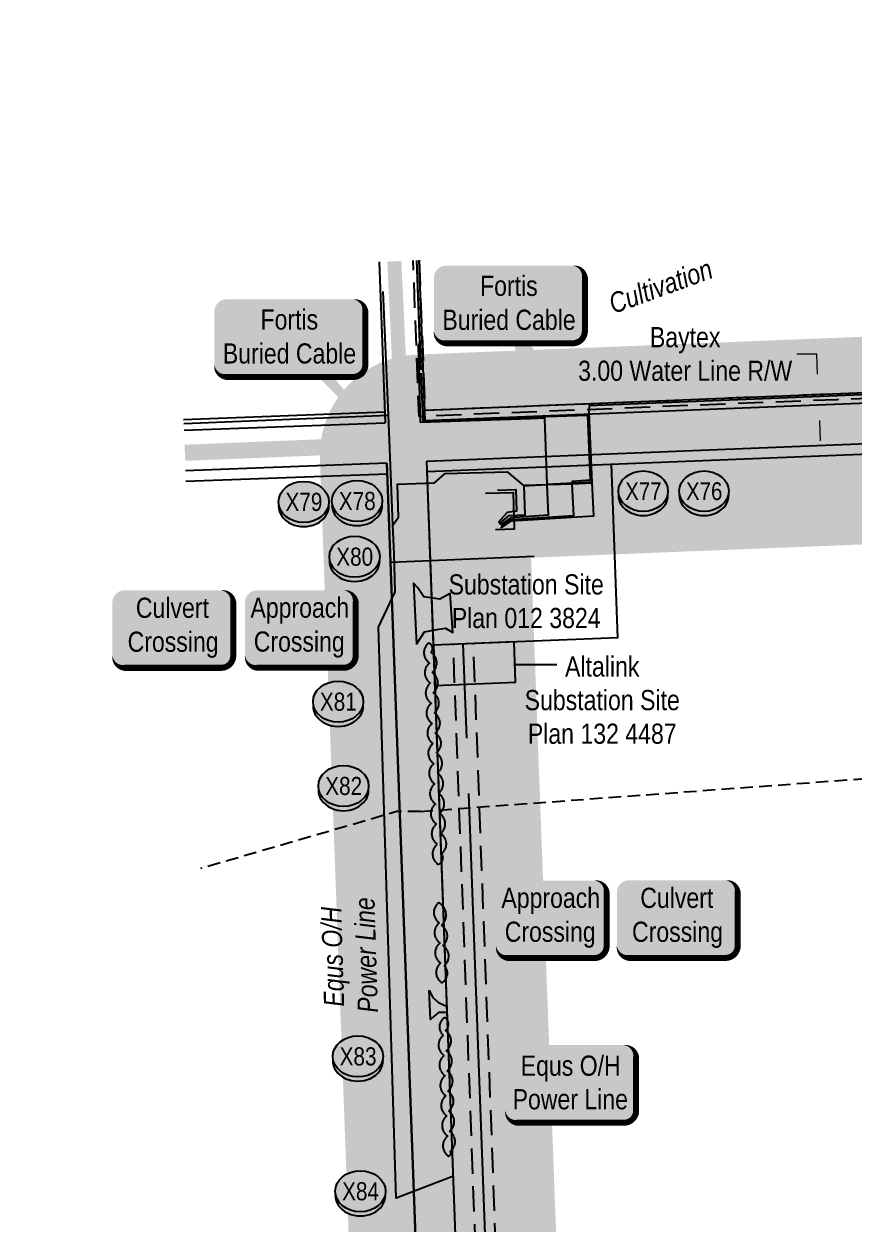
# Model space of a CAD drawing. Extents: x 670596 to 687743, y 5824540 to 5836613.
# Drawn here: x 683199 to 683611, y 5835244 to 5835840 of the extents above; entities that cross this region are included whole.
import ezdxf
from ezdxf.enums import TextEntityAlignment as Align

# ---------------------------------------------------------------- set-up
doc = ezdxf.new("R2010")
doc.units = 0
doc.header["$LTSCALE"] = 5
doc.header["$PDSIZE"] = 0.5
for name, pattern in [('0', [1, 1, 0]), ('foc-FLOWLINE', [3.75, 2.5, -1.25]), ('UG_PIPE', [1.875, 1.25, -0.625])]:
    doc.linetypes.add(name, pattern=pattern)
doc.layers.get('Defpoints').update_dxf_attribs({"color": 9})
for name, color, linetype in [('AS-PIPE-UG', 44, 'UG_PIPE'), ('AS-POWER', 104, 'foc-POWER'), ('AS-POWER-T', 104, 'Continuous'), ('AS-ROADS', 254, 'Continuous'), ('AS-TELEPHONE', 224, 'foc-TEL'), ('AS-TELUS', 224, 'foc-TEL'), ('C-FLOWLINE', 13, 'foc-FLOWLINE'), ('CG-NOTES', 7, 'Continuous'), ('F-EZE', 190, 'foc-FLOWLINE'), ('F-RW', 190, 'Continuous'), ('L-SEC', 7, 'Continuous'), ('L-TITLEDB', 4, 'Continuous'), ('P-BUFFER-H 30m', 51, 'Continuous'), ('P-CROSSINGS', 250, 'Continuous'), ('T-BUSH', 110, '0')]:
    doc.layers.add(name, color=color, linetype=linetype)
for name, color, linetype, lineweight in [('C-AR-T', 13, 'Continuous', 9), ('F-RW-T', 190, 'Continuous', 9), ('T-TEXT', 48, 'Continuous', 18)]:
    doc.layers.add(name, color=color, linetype=linetype, lineweight=lineweight)
doc.layers.add('P-PROPOSED-WL3', color=92, linetype='Continuous', true_color=0x00bd00)
doc.layers.add('P-PROPOSED-WL4', color=7, linetype='Continuous', true_color=0x5b5bc8)
doc.styles.add('175L', font='ARIALN.TTF', dxfattribs={"height": 20})
doc.styles.add('80', font='ARIALN.TTF', dxfattribs={"height": 10})
doc.styles.add('80CG', font='ARIALN.TTF', dxfattribs={"height": 10})
doc.styles.add('80LS', font='ARIALNI.TTF', dxfattribs={"height": 10})
doc.styles.add('Crossing', font='ARIALN.TTF', dxfattribs={"height": 10})
doc.styles.add('foc-LtypeFont', font='ARIALN.TTF', dxfattribs={"height": 7.35})
doc.linetypes.add('foc-POWER', pattern='A,6,-1,["P",foc-LtypeFont,S=0.2,R=0,X=-0.625,Y=-0.75],-1.24,4', length=12.24)
doc.linetypes.add('foc-TEL', pattern='A,2,-1,["T",foc-LtypeFont,S=0.2,R=0,X=-0.425,Y=-0.75],-1.24,8', length=12.24)
doc.linetypes.add('foc-TEL-NOLINE', pattern='A,0,-2,["T",foc-LtypeFont,S=0.2,R=0,X=-0.425,Y=-0.75],-10.24', length=12.24)
doc.dimstyles.new('Compass 5 000', dxfattribs={"dimscale": 5, "dimtxt": 9, "dimasz": 2, "dimexe": 0.2, "dimexo": 0.0625, "dimgap": 0.5, "dimtad": 0, "dimtih": 1, "dimtoh": 1, "dimzin": 0, "dimdsep": 46, "dimtxsty": '80CG', "dimcen": 0.1, "dimse1": 1, "dimse2": 1, "dimclrd": 256, "dimclrt": 256, "dimaunit": 1, "dimadec": 4, "dimazin": 0, "dimtfac": 0.06, "dimtofl": 0, "dimtmove": 0, "dimatfit": 1, "dimfxl": 0.2, "dimtolj": 1, "dimtzin": 0, "dimlwd": -1, "dimarcsym": 0})

# ---------------------------------------------------------------- blocks, each defined once
blk = doc.blocks.new('*U828')
h = blk.add_hatch(color=59)
edge = h.paths.add_edge_path()
edge.add_line((-21.5, -20), (21.5, -20))
edge.add_arc((21.5, -14), 6, 270, 360)
edge.add_line((27.5, -14), (27.5, 12.5))
edge.add_arc((21.5, 12.5), 6, 0, 90)
edge.add_line((21.5, 18.5), (-21.5, 18.5))
edge.add_arc((-21.5, 12.5), 6, 90, 180)
edge.add_line((-27.5, 12.5), (-27.5, -14))
edge.add_arc((-21.5, -14), 6, 180, 270)
at = {"color": 1, "flags": 128}
blk.add_lwpolyline([(-21.5, -20, 3, 3, 0), (21.5, -20, 3, 3, 0.414214), (27.5, -14, 3, 3, 0), (27.5, 12.5, 3, 0, 0.414214), (21.5, 18.5, 0, 0, 0), (-21.5, 18.5, 0, 0, 0.414214), (-27.5, 12.5, 0, 0, 0), (-27.5, -14, 0, 3, 0.414214)], format="xyseb", close=True, dxfattribs=at)
blk.add_lwpolyline([(63.08, 0.22, 0, 7.5, 0), (0, 0, 0, 0, 0)], format="xyseb", dxfattribs=at)
at = {"color": 1, "style": '80'}
blk.add_attdef('ENTER_TEXT_001', (-36.68, -4.99), '', height=10, dxfattribs=at)
blk = doc.blocks.new('*U487')
h = blk.add_hatch(color=254)
edge = h.paths.add_edge_path()
edge.add_line((-24, -20), (24, -20))
edge.add_arc((24, -14), 6, 270, 360)
edge.add_line((30, -14), (30, 12.5))
edge.add_arc((24, 12.5), 6, 0, 90)
edge.add_line((24, 18.5), (-24, 18.5))
edge.add_arc((-24, 12.5), 6, 90, 180)
edge.add_line((-30, 12.5), (-30, -14))
edge.add_arc((-24, -14), 6, 180, 270)
at = {"color": 160, "flags": 128}
blk.add_lwpolyline([(-24, -20, 3, 3, 0), (24, -20, 3, 3, 0.414214), (30, -14, 3, 3, 0), (30, 12.5, 3, 0, 0.414214), (24, 18.5, 0, 0, 0), (-24, 18.5, 0, 0, 0.414214), (-30, 12.5, 0, 0, 0), (-30, -14, 0, 3, 0.414214)], format="xyseb", close=True, dxfattribs=at)
at = {"color": 160, "style": '80'}
blk.add_attdef('ENTER_TEXT_001', (-26.85, -4.92), '', height=10, dxfattribs=at)
blk = doc.blocks.new('*U516')
h = blk.add_hatch(color=255)
edge = h.paths.add_edge_path()
edge.add_line((-26.5, -20), (26.5, -20))
edge.add_arc((26.5, -14), 6, 270, 360)
edge.add_line((32.5, -14), (32.5, 12.5))
edge.add_arc((26.5, 12.5), 6, 0, 90)
edge.add_line((26.5, 18.5), (-26.5, 18.5))
edge.add_arc((-26.5, 12.5), 6, 90, 180)
edge.add_line((-32.5, 12.5), (-32.5, -14))
edge.add_arc((-26.5, -14), 6, 180, 270)
at = {"color": 104, "flags": 128}
blk.add_lwpolyline([(-26.5, -20, 3, 3, 0), (26.5, -20, 3, 3, 0.414214), (32.5, -14, 3, 3, 0), (32.5, 12.5, 3, 0, 0.414214), (26.5, 18.5, 0, 0, 0), (-26.5, 18.5, 0, 0, 0.414214), (-32.5, 12.5, 0, 0, 0), (-32.5, -14, 0, 3, 0.414214)], format="xyseb", close=True, dxfattribs=at)
blk.add_lwpolyline([(-60.47, -46.81, 0, 7.5, 0), (0, 0, 0, 0, 0)], format="xyseb", dxfattribs=at)
at = {"color": 104, "style": '80'}
blk.add_attdef('ENTER_TEXT_001', (-26.85, -4.92), '', height=10, dxfattribs=at)
blk = doc.blocks.new('*U830')
h = blk.add_hatch(color=59)
edge = h.paths.add_edge_path()
edge.add_line((-21.5, -20), (21.5, -20))
edge.add_arc((21.5, -14), 6, 270, 360)
edge.add_line((27.5, -14), (27.5, 12.5))
edge.add_arc((21.5, 12.5), 6, 0, 90)
edge.add_line((21.5, 18.5), (-21.5, 18.5))
edge.add_arc((-21.5, 12.5), 6, 90, 180)
edge.add_line((-27.5, 12.5), (-27.5, -14))
edge.add_arc((-21.5, -14), 6, 180, 270)
at = {"color": 1, "flags": 128}
blk.add_lwpolyline([(-21.5, -20, 3, 3, 0), (21.5, -20, 3, 3, 0.414214), (27.5, -14, 3, 3, 0), (27.5, 12.5, 3, 0, 0.414214), (21.5, 18.5, 0, 0, 0), (-21.5, 18.5, 0, 0, 0.414214), (-27.5, 12.5, 0, 0, 0), (-27.5, -14, 0, 3, 0.414214)], format="xyseb", close=True, dxfattribs=at)
blk.add_lwpolyline([(-53.13, -44.56, 0, 7.5, 0), (0, 0, 0, 0, 0)], format="xyseb", dxfattribs=at)
at = {"color": 1, "style": '80'}
blk.add_attdef('ENTER_TEXT_001', (-36.68, -4.99), '', height=10, dxfattribs=at)
blk = doc.blocks.new('xing2')
h = blk.add_hatch(color=50)
h.dxf.hatch_style = 1
edge = h.paths.add_edge_path()
edge.add_ellipse((0, 0), major_axis=(-12.5, 0), ratio=0.816297, start_angle=0, end_angle=360)
h = blk.add_hatch(color=250)
h.dxf.hatch_style = 1
edge = h.paths.add_edge_path()
edge.add_ellipse((0, -2.05), major_axis=(-12.5, 0), ratio=0.816297, start_angle=0, end_angle=180)
edge.add_line((12.5, -2.05), (12.5, 0))
edge.add_ellipse((0, 0), major_axis=(-12.5, 0), ratio=0.816297, start_angle=0, end_angle=180, ccw=False)
edge.add_line((-12.5, 0), (-12.5, -2.05))
at = {"color": 250}
blk.add_ellipse((0, 0), major_axis=(-12.5, 0), ratio=0.816297, dxfattribs=at)
blk.add_ellipse((0, -2.05), major_axis=(-12.5, 0), ratio=0.816297, start_param=0, end_param=3.141593, dxfattribs=at)
at = {"color": 250, "style": 'Crossing'}
blk.add_attdef('CROSSING', text='', height=9, dxfattribs=at).set_placement((0.09, 0.02), align=Align.MIDDLE_CENTER)
at = {"color": 250, "style": 'Crossing', "flags": 1}
for tag, p in [('OWNER', (0.09, -12.49)), ('DESCRIPTION', (0.09, -25.77)), ('LOCATION', (0.09, -39.3)), ('DWG_REF', (0.09, -52.84))]:
    blk.add_attdef(tag, text='', height=9, dxfattribs=at).set_placement(p, align=Align.MIDDLE_CENTER)
blk = doc.blocks.new('*D590')
at = {"layer": 'C-AR-T', "transparency": 16777216}
for p, q in [((683592.78, 5835676.52), (683582.78, 5835676.52)), ((683593.18, 5835666.53), (683592.78, 5835676.52)), ((683594.09, 5835643.54), (683594.49, 5835633.55))]:
    blk.add_line(p, q, dxfattribs=at)
for points in [[(683594.84, 5835666.59), (683591.51, 5835666.46), (683593.57, 5835656.53)], [(683595.76, 5835643.61), (683592.43, 5835643.48), (683593.69, 5835653.54)]]:
    blk.add_solid(points, dxfattribs=at)
at = {"layer": 'Defpoints', "color": 0, "transparency": 16777216}
for p in [(683593.57, 5835656.53), (683605.75, 5835657.02), (683605.87, 5835654.02)]:
    blk.add_point(p, dxfattribs=at)
at = {"layer": 'C-AR-T', "transparency": 16777216, "insert": (683527.39, 5835676.52), "char_height": 10, "attachment_point": 5, "style": '80CG'}
blk.add_mtext('\\A1;Baytex\\P3.00 Water Line R/W', dxfattribs=at)
blk = doc.blocks.new('*U591')
h = blk.add_hatch(color=255)
edge = h.paths.add_edge_path()
edge.add_line((-31.5, -20), (31.5, -20))
edge.add_arc((31.5, -14), 6, 270, 360)
edge.add_line((37.5, -14), (37.5, 12.5))
edge.add_arc((31.5, 12.5), 6, 0, 90)
edge.add_line((31.5, 18.5), (-31.5, 18.5))
edge.add_arc((-31.5, 12.5), 6, 90, 180)
edge.add_line((-37.5, 12.5), (-37.5, -14))
edge.add_arc((-31.5, -14), 6, 180, 270)
at = {"color": 104, "flags": 128}
blk.add_lwpolyline([(-31.5, -20, 3, 3, 0), (31.5, -20, 3, 3, 0.414214), (37.5, -14, 3, 3, 0), (37.5, 12.5, 3, 0, 0.414214), (31.5, 18.5, 0, 0, 0), (-31.5, 18.5, 0, 0, 0.414214), (-37.5, 12.5, 0, 0, 0), (-37.5, -14, 0, 3, 0.414214)], format="xyseb", close=True, dxfattribs=at)
blk.add_lwpolyline([(18, -73.11, 0, 7.5, 0), (0, 0, 0, 0, 0)], format="xyseb", dxfattribs=at)
at = {"color": 104, "style": '80'}
blk.add_attdef('ENTER_TEXT_001', (-26.85, -4.92), '', height=10, dxfattribs=at)
blk = doc.blocks.new('*U754')
h = blk.add_hatch(color=255)
edge = h.paths.add_edge_path()
edge.add_line((-31.5, -20), (31.5, -20))
edge.add_arc((31.5, -14), 6, 270, 360)
edge.add_line((37.5, -14), (37.5, 12.5))
edge.add_arc((31.5, 12.5), 6, 0, 90)
edge.add_line((31.5, 18.5), (-31.5, 18.5))
edge.add_arc((-31.5, 12.5), 6, 90, 180)
edge.add_line((-37.5, 12.5), (-37.5, -14))
edge.add_arc((-31.5, -14), 6, 180, 270)
at = {"color": 104, "flags": 128}
blk.add_lwpolyline([(-31.5, -20, 3, 3, 0), (31.5, -20, 3, 3, 0.414214), (37.5, -14, 3, 3, 0), (37.5, 12.5, 3, 0, 0.414214), (31.5, 18.5, 0, 0, 0), (-31.5, 18.5, 0, 0, 0.414214), (-37.5, 12.5, 0, 0, 0), (-37.5, -14, 0, 3, 0.414214)], format="xyseb", close=True, dxfattribs=at)
blk.add_lwpolyline([(66.08, -73.36, 0, 7.5, 0), (0, 0, 0, 0, 0)], format="xyseb", dxfattribs=at)
at = {"color": 104, "style": '80'}
blk.add_attdef('ENTER_TEXT_001', (-26.85, -4.92), '', height=10, dxfattribs=at)

msp = doc.modelspace()

# ---------------------------------------------------------------- hatches: boundary and pattern name
at = {"layer": 'AS-ROADS'}
h = msp.add_hatch(color=256, dxfattribs=at)
h.dxf.hatch_style = 1
h.paths.add_polyline_path([(683393.978, 5835532.591), (683397.955, 5835538.718), (683404.086, 5835539.877), (683408.39, 5835540.546), (683412.035, 5835538.393), (683410.709, 5835557.768), (683405.573, 5835554.953), (683397.619, 5835556.112), (683394.637, 5835560.583), (683392.482, 5835562.902)])
h = msp.add_hatch(color=256, dxfattribs=at)
h.dxf.hatch_style = 1
h.paths.add_polyline_path([(683400.249, 5835360.92), (683402.076, 5835357.267), (683404.948, 5835354.658), (683407.624, 5835353.418), (683408.93, 5835353.027), (683408.995, 5835349.765), (683404.948, 5835349.7), (683402.533, 5835347.874), (683400.967, 5835346.373)])
at = {"layer": 'P-BUFFER-H 30m'}
h = msp.add_hatch(color=256, dxfattribs=at)
h.dxf.hatch_style = 1
edge = h.paths.add_edge_path()
edge.add_line((677190.88, 5826034.364), (676987.84, 5826027.225))
edge.add_line((676987.84, 5826027.225), (676988.351, 5826011.208))
edge.add_arc((676938.382, 5826009.615), 49.994, -120.521047, 1.826075, ccw=False)
edge.add_line((676912.993, 5825966.548), (676909.934, 5825968.352))
edge.add_arc((676935.324, 5826011.418), 49.994, 181.826075, 239.478953, ccw=False)
edge.add_line((676885.355, 5826009.825), (676883.222, 5826076.736))
edge.add_arc((676933.19, 5826078.329), 49.994, 92.013805, 181.826075, ccw=False)
edge.add_line((676931.434, 5826128.292), (677186.782, 5826137.271))
edge.add_line((677186.782, 5826137.271), (677172.574, 5826493.957))
edge.add_arc((677222.529, 5826495.947), 49.994, 182.217236, 182.280935, ccw=False)
edge.add_line((677172.572, 5826494.013), (677161.576, 5826778.028))
edge.add_arc((677211.532, 5826779.962), 49.994, 133.32201, 182.217236, ccw=False)
edge.add_line((677177.232, 5826816.333), (677158.55, 5827298.559))
edge.add_line((677158.55, 5827298.559), (677123.328, 5828102.041))
edge.add_line((677123.328, 5828102.041), (677088.029, 5828904.381))
edge.add_arc((677137.974, 5828906.578), 49.994, 92.094528, 182.519115, ccw=False)
edge.add_line((677136.147, 5828956.539), (677941.688, 5828985.999))
edge.add_line((677941.688, 5828985.999), (678795.39, 5829017.43))
edge.add_arc((678838.014, 5828991.303), 49.994, 92.178655, 148.493114, ccw=False)
edge.add_line((678836.113, 5829041.261), (679095.94, 5829051.145))
edge.add_line((679095.94, 5829051.145), (679103.038, 5829053.867))
edge.add_arc((679120.935, 5829007.187), 49.994, 92.18666, 110.977343, ccw=False)
edge.add_line((679119.028, 5829057.144), (679561.069, 5829074.022))
edge.add_arc((679566.877, 5829024.367), 49.994, 92.195397, 96.67124, ccw=False)
edge.add_line((679564.962, 5829074.324), (680316.807, 5829103.147))
edge.add_line((680316.807, 5829103.147), (680289.029, 5829852.071))
edge.add_line((680289.029, 5829852.071), (680264.054, 5830522.758))
edge.add_arc((680314.013, 5830524.619), 49.994, 133.258056, 182.132573, ccw=False)
edge.add_line((680279.753, 5830561.028), (680276.196, 5830656.553))
edge.add_line((680276.196, 5830656.553), (680246.213, 5831460.206))
edge.add_line((680246.213, 5831460.206), (680215.351, 5832284.366))
edge.add_arc((680265.309, 5832286.237), 49.994, 92.148626, 182.144523, ccw=False)
edge.add_line((680263.435, 5832336.196), (681068.877, 5832366.415))
edge.add_line((681068.877, 5832366.415), (681821.401, 5832394.716))
edge.add_line((681821.401, 5832394.716), (681805.598, 5832816.244))
edge.add_arc((681855.557, 5832818.117), 49.994, 143.113192, 182.146882, ccw=False)
edge.add_line((681815.571, 5832848.125), (681834.732, 5832873.657))
edge.add_arc((681874.718, 5832843.649), 49.994, 2.145927, 143.113192, ccw=False)
edge.add_line((681924.677, 5832845.521), (681941.401, 5832399.193))
edge.add_line((681941.401, 5832399.193), (682694.705, 5832426.985))
edge.add_line((682694.705, 5832426.985), (683448.059, 5832454.84))
edge.add_line((683448.059, 5832454.84), (683412.219, 5833411.237))
edge.add_arc((683462.178, 5833413.109), 49.994, 133.562272, 182.146115, ccw=False)
edge.add_line((683427.725, 5833449.336), (683406.047, 5834013.774))
edge.add_line((683406.047, 5834013.774), (683375.916, 5834817.728))
edge.add_line((683375.916, 5834817.728), (683345.977, 5835624.47))
edge.add_arc((683395.936, 5835626.324), 49.994, 92.287428, 182.125311, ccw=False)
edge.add_line((683393.941, 5835676.278), (684197.29, 5835708.367))
edge.add_line((684197.29, 5835708.367), (684908.467, 5835736.78))
edge.add_line((684908.467, 5835736.78), (684942.361, 5835811.073))
edge.add_arc((684987.845, 5835790.323), 49.994, 65.131456, 155.476492, ccw=False)
edge.add_line((685008.869, 5835835.681), (685028.667, 5835826.504))
edge.add_arc((685007.643, 5835781.146), 49.994, -16.068914, 65.131456, ccw=False)
edge.add_line((685055.684, 5835767.308), (685044.658, 5835729.031))
edge.add_line((685044.658, 5835729.031), (685314.688, 5835739.386))
edge.add_arc((685316.604, 5835689.429), 49.994, 34.222356, 92.196177, ccw=False)
edge.add_line((685357.942, 5835717.546), (685598.018, 5835364.582))
edge.add_line((685598.018, 5835364.582), (685834.75, 5835370.452))
edge.add_arc((685835.99, 5835320.474), 49.994, 2.198313, 91.420588, ccw=False)
edge.add_line((685885.947, 5835322.392), (685911.192, 5834664.749))
edge.add_line((685911.192, 5834664.749), (686635.77, 5834691.532))
edge.add_line((686635.77, 5834691.532), (686625.993, 5834943.667))
edge.add_line((686625.993, 5834943.667), (686625.603, 5834953.705))
edge.add_arc((686675.56, 5834955.642), 49.994, 92.288875, 182.220798, ccw=False)
edge.add_line((686673.563, 5835005.596), (687058.366, 5835020.976))
edge.add_arc((687098.555, 5834991.24), 49.994, 92.512715, 143.501535, ccw=False)
edge.add_line((687096.363, 5835041.186), (687099.36, 5835041.317))
edge.add_arc((687101.551, 5834991.372), 49.994, 2.512715, 92.512715, ccw=False)
edge.add_line((687151.497, 5834993.563), (687152.446, 5834971.929))
edge.add_arc((687102.501, 5834969.737), 49.994, -87.487492, 2.512715, ccw=False)
edge.add_line((687104.692, 5834919.791), (687096.429, 5834919.429))
edge.add_arc((687094.238, 5834969.375), 49.994, 272.288873, 272.512507, ccw=False)
edge.add_line((687096.234, 5834919.421), (686730.564, 5834904.805))
edge.add_line((686730.564, 5834904.805), (686741.01, 5834635.46))
edge.add_arc((686691.053, 5834633.523), 49.994, -87.779202, 2.220798, ccw=False)
edge.add_line((686692.991, 5834583.567), (686662.171, 5834582.372))
edge.add_arc((686660.234, 5834632.328), 49.994, 247.182957, 272.220798, ccw=False)
edge.add_line((686640.846, 5834586.246), (686635.568, 5834588.467))
edge.add_line((686635.568, 5834588.467), (685862.114, 5834559.877))
edge.add_arc((685860.267, 5834609.837), 49.994, 182.198313, 272.116949, ccw=False)
edge.add_line((685810.31, 5834607.919), (685785.041, 5835266.201))
edge.add_line((685785.041, 5835266.201), (685571.688, 5835260.91))
edge.add_arc((685570.449, 5835310.888), 49.994, 214.222356, 271.420588, ccw=False)
edge.add_line((685529.111, 5835282.771), (685289.298, 5835635.35))
edge.add_line((685289.298, 5835635.35), (685002.226, 5835624.341))
edge.add_line((685002.226, 5835624.341), (684975.431, 5835623.27))
edge.add_arc((684973.435, 5835673.224), 49.994, 229.837958, 272.287782, ccw=False)
edge.add_line((684941.192, 5835635.018), (684201.401, 5835605.462))
edge.add_line((684201.401, 5835605.462), (683450.853, 5835575.482))
edge.add_line((683450.853, 5835575.482), (683478.831, 5834821.566))
edge.add_line((683478.831, 5834821.566), (683508.96, 5834017.677))
edge.add_line((683508.96, 5834017.677), (683532.192, 5833412.794))
edge.add_arc((683482.235, 5833410.876), 49.994, -46.495355, 2.199485, ccw=False)
edge.add_line((683516.651, 5833374.614), (683552.96, 5832405.714))
edge.add_arc((683503.001, 5832403.842), 49.994, -87.882475, 2.146115, ccw=False)
edge.add_line((683504.848, 5832353.882), (682698.506, 5832324.068))
edge.add_line((682698.506, 5832324.068), (681892.271, 5832294.323))
edge.add_arc((681890.428, 5832344.283), 49.994, 264.056445, 272.112898, ccw=False)
edge.add_arc((681876.342, 5832343.751), 49.994, 272.153947, 280.265865, ccw=False)
edge.add_line((681878.221, 5832293.793), (681072.743, 5832263.5))
edge.add_line((681072.743, 5832263.5), (680320.249, 5832235.268))
edge.add_line((680320.249, 5832235.268), (680349.128, 5831464.053))
edge.add_line((680349.128, 5831464.053), (680379.111, 5830660.389))
edge.add_line((680379.111, 5830660.389), (680384.182, 5830524.23))
edge.add_arc((680334.223, 5830522.37), 49.994, -46.742123, 2.132739, ccw=False)
edge.add_line((680368.483, 5830485.96), (680391.945, 5829855.896))
edge.add_line((680391.945, 5829855.896), (680421.685, 5829054.073))
edge.add_arc((680371.726, 5829052.22), 49.994, -87.804603, 2.124156, ccw=False)
edge.add_line((680373.641, 5829002.263), (679575.799, 5828971.677))
edge.add_arc((679569.977, 5829021.331), 49.994, 272.18666, 276.686638, ccw=False)
edge.add_line((679571.885, 5828971.373), (679131.72, 5828954.566))
edge.add_line((679131.72, 5828954.566), (679124.618, 5828951.844))
edge.add_arc((679106.72, 5828998.524), 49.994, 272.178655, 290.977343, ccw=False)
edge.add_line((679108.621, 5828948.566), (678884.632, 5828940.045))
edge.add_arc((678841.974, 5828966.116), 49.994, 272.108492, 328.568358, ccw=False)
edge.add_line((678843.813, 5828916.156), (677945.465, 5828883.082))
edge.add_line((677945.465, 5828883.082), (677193.263, 5828855.571))
edge.add_line((677193.263, 5828855.571), (677226.216, 5828106.56))
edge.add_line((677226.216, 5828106.56), (677261.444, 5827302.934))
edge.add_arc((677211.498, 5827300.745), 49.994, 2.218614, 2.510029, ccw=False)
edge.add_line((677261.454, 5827302.68), (677281.716, 5826779.679))
edge.add_arc((677231.76, 5826777.743), 49.994, -46.679478, 2.218614, ccw=False)
edge.add_line((677266.06, 5826741.371), (677275.481, 5826498.026))
edge.add_line((677275.481, 5826498.026), (677306.827, 5825711.068))
edge.add_line((677306.827, 5825711.068), (677315.471, 5825699.601))
edge.add_arc((677275.552, 5825669.505), 49.994, 1.988412, 37.013358, ccw=False)
edge.add_line((677325.515, 5825671.239), (677327.417, 5825616.478))
edge.add_arc((677277.453, 5825614.743), 49.994, -88.099944, 1.988412, ccw=False)
edge.add_line((677279.111, 5825564.777), (677258.016, 5825564.077))
edge.add_arc((677256.359, 5825614.043), 49.994, 181.98998, 271.900056, ccw=False)
edge.add_line((677206.395, 5825612.307), (677206.156, 5825619.185))
edge.add_line((677206.156, 5825619.185), (676448.534, 5825593.112))
edge.add_line((676448.534, 5825593.112), (675621.606, 5825565.447))
edge.add_line((675621.606, 5825565.447), (674813.811, 5825535.401))
edge.add_line((674813.811, 5825535.401), (674006.072, 5825504.83))
edge.add_line((674006.072, 5825504.83), (673985.967, 5825504.069))
edge.add_arc((673984.076, 5825554.027), 49.994, 271.847905, 272.16748, ccw=False)
edge.add_line((673985.688, 5825504.06), (673184.703, 5825478.217))
edge.add_line((673184.703, 5825478.217), (672384.069, 5825452.353))
edge.add_line((672384.069, 5825452.353), (672364.028, 5825451.705))
edge.add_line((672364.028, 5825451.705), (671562.255, 5825423.567))
edge.add_line((671562.255, 5825423.567), (671405.716, 5825418.102))
edge.add_line((671405.716, 5825418.102), (671360.474, 5825352.878))
edge.add_line((671360.474, 5825352.878), (671368.43, 5825306.565))
edge.add_line((671368.43, 5825306.565), (671377.864, 5825268.225))
edge.add_line((671377.864, 5825268.225), (671395.798, 5825272.31))
edge.add_arc((671406.901, 5825223.564), 49.994, 6.188841, 102.831332, ccw=False)
edge.add_line((671456.604, 5825228.954), (671457.842, 5825217.538))
edge.add_line((671457.842, 5825217.538), (671465.055, 5825159.957))
edge.add_line((671465.055, 5825159.957), (671491.712, 5825126.618))
edge.add_arc((671452.666, 5825095.397), 49.994, 1.309193, 38.645258, ccw=False)
edge.add_line((671502.646, 5825096.54), (671503.523, 5825058.17))
edge.add_arc((671453.542, 5825057.028), 49.994, -32.601957, 1.309193, ccw=False)
edge.add_line((671495.659, 5825030.091), (671398.31, 5824877.882))
edge.add_arc((671356.193, 5824904.819), 49.994, 193.727388, 327.398043, ccw=False)
edge.add_arc((671355.09, 5824908.662), 49.994, 147.398016, 198.310676, ccw=False)
edge.add_line((671312.974, 5824935.599), (671400.193, 5825071.97))
edge.add_line((671400.193, 5825071.97), (671400.095, 5825076.287))
edge.add_line((671400.095, 5825076.287), (671375.283, 5825107.317))
edge.add_arc((671414.33, 5825138.538), 49.994, 187.140394, 218.645258, ccw=False)
edge.add_line((671364.724, 5825132.324), (671361.401, 5825158.85))
edge.add_line((671361.401, 5825158.85), (671349.952, 5825156.242))
edge.add_arc((671338.849, 5825204.987), 49.994, 193.822991, 282.831332, ccw=False)
edge.add_line((671290.303, 5825193.043), (671268.001, 5825283.686))
edge.add_arc((671319.46, 5825296.347), 52.994, 189.747991, 193.822991, ccw=False)
edge.add_line((671267.231, 5825287.374), (671255.511, 5825355.596))
edge.add_arc((671307.74, 5825364.568), 52.994, 145.253591, 189.747991, ccw=False)
edge.add_line((671264.195, 5825394.772), (671336.235, 5825498.63))
edge.add_arc((671377.314, 5825470.137), 49.994, 91.999391, 145.253591, ccw=False)
edge.add_line((671375.57, 5825520.1), (671558.652, 5825526.492))
edge.add_line((671558.652, 5825526.492), (672360.486, 5825554.632))
edge.add_arc((672362.239, 5825504.669), 49.994, 91.85035, 92.009966, ccw=False)
edge.add_line((672360.625, 5825554.636), (672380.743, 5825555.286))
edge.add_line((672380.743, 5825555.286), (673181.379, 5825581.151))
edge.add_line((673181.379, 5825581.151), (673982.227, 5825606.989))
edge.add_line((673982.227, 5825606.989), (674002.177, 5825607.744))
edge.add_line((674002.177, 5825607.744), (674809.949, 5825638.317))
edge.add_line((674809.949, 5825638.317), (675617.882, 5825668.367))
edge.add_arc((675619.741, 5825618.408), 49.994, 91.916118, 92.130078, ccw=False)
edge.add_line((675618.069, 5825668.374), (676445.042, 5825696.04))
edge.add_line((676445.042, 5825696.04), (677203.317, 5825722.136))
edge.add_line((677203.317, 5825722.136), (677190.88, 5826034.364))
at = {"layer": 'P-PROPOSED-WL3', "linetype": 'Continuous'}
h = msp.add_hatch(color=256, dxfattribs=at)
h.dxf.hatch_style = 1
h.paths.add_polyline_path([(684953.966, 5835716.064), (684951.087, 5835709.752), (684949.028, 5835688.366), (684199.285, 5835658.413), (683395.936, 5835626.324), (683396.239, 5835618.158), (683399.237, 5835618.269), (683399.045, 5835623.446), (684199.405, 5835655.416), (684951.763, 5835685.474), (684954.024, 5835708.964), (684957.325, 5835716.198)])
at = {"layer": 'P-PROPOSED-WL4'}
h = msp.add_hatch(color=256, dxfattribs=at)
h.dxf.hatch_style = 1
h.paths.add_polyline_path([(678776.296, 5828963.673), (678841.971, 5828966.182), (678841.125, 5828988.417), (679106.688, 5828998.52), (679121.511, 5829004.203), (679569.887, 5829021.324), (679569.882, 5829021.477), (680371.726, 5829052.22), (680341.986, 5829854.036), (680317.122, 5830521.733), (680334.223, 5830522.37), (680329.152, 5830658.525), (680299.169, 5831462.182), (680268.419, 5832283.352), (681070.864, 5832313.458), (681876.342, 5832343.751), (681858.595, 5832817.167), (681872.038, 5832835.08), (681890.428, 5832344.283), (682696.659, 5832374.028), (683503.001, 5832403.842), (683472.74, 5833211.369), (683442.117, 5834015.03), (683432.361, 5834275.239), (683449.254, 5834275.872), (683428.872, 5834819.712), (683399.237, 5835618.269), (683396.239, 5835618.158), (683425.874, 5834819.601), (683446.144, 5834278.757), (683429.251, 5834278.124), (683439.12, 5834014.917), (683469.906, 5833211.408), (683499.891, 5832406.729), (682696.548, 5832377.025), (681893.313, 5832347.391), (681874.718, 5832843.649), (681855.557, 5832818.117), (681873.232, 5832346.636), (681070.751, 5832316.456), (680265.309, 5832286.237), (680296.172, 5831462.07), (680326.155, 5830658.414), (680331.114, 5830525.256), (680314.013, 5830524.619), (680338.988, 5829853.924), (680368.617, 5829055.102), (679566.787, 5829024.36), (679566.792, 5829024.207), (679120.901, 5829007.182), (679106.077, 5829001.498), (678838.014, 5828991.3), (678838.86, 5828969.065), (678776.238, 5828966.688)])

# ---------------------------------------------------------------- linework, layer by layer
at = {"layer": 'AS-PIPE-UG', "flags": 128}
for points in [[(683395.892, 5835449.575), (683838.389, 5835482.201), (684099.937, 5835498.292), (684140.302, 5835502.77), (684183.512, 5835513.138), (684204.351, 5835522.912)], [(683395.892, 5835449.575), (683384.255, 5835449.486), (683286.605, 5835421.169)]]:
    msp.add_lwpolyline(points, dxfattribs=at)
at = {"layer": 'AS-POWER', "flags": 128}
for points in [[(683395.677, 5835682.428), (683394.175, 5835723.025)], [(683396.215, 5835668.655), (683394.179, 5835723.025)], [(683383.329, 5835558.557), (683382.801, 5835577.565), (683382.135, 5835591.676), (683381.218, 5835617.118), (683380.058, 5835646.134), (683377.449, 5835707.612)], [(683395.677, 5835682.428), (683394.736, 5835680.619), (683395.827, 5835642.67), (683450.666, 5835644.64)], [(683479.478, 5835650.987), (684198.486, 5835679.927)], [(683396.154, 5835667.131), (683397.096, 5835643.649), (683478.944, 5835646.182), (683480.223, 5835613.906), (683471.343, 5835613.259), (683471.255, 5835612.362), (683471.267, 5835612.145)], [(683481.265, 5835612.876), (683479.673, 5835647.589), (683479.858, 5835650.931)], [(683278.366, 5835642.023), (683380.058, 5835646.134)], [(683450.666, 5835644.64), (683457.473, 5835644.884), (683457.487, 5835644.526)], [(683457.487, 5835644.526), (683458.711, 5835611.918), (683458.721, 5835611.647)], [(683382.135, 5835591.676), (683384.944, 5835595.595), (683384.432, 5835612.014), (683402.947, 5835612.692), (683408.144, 5835617.322), (683439.038, 5835618.108), (683447.295, 5835611.183)], [(683433.188, 5835589.443), (683442.562, 5835589.788), (683442.185, 5835607.709), (683428.282, 5835607.323)], [(683434.12, 5835609.052), (683443.366, 5835609.308), (683443.662, 5835598.63), (683438.993, 5835597.849), (683434.569, 5835592.904)], [(683435.017, 5835592.371), (683440.028, 5835596.425), (683447.976, 5835596.74), (683447.378, 5835611.113), (683447.295, 5835611.183)], [(683458.721, 5835611.647), (683459.301, 5835596.598), (683440.564, 5835595.306), (683435.735, 5835591.76)], [(683435.778, 5835590.219), (683441.118, 5835593.742), (683482.004, 5835596.226), (683481.268, 5835612.804), (683481.265, 5835612.876)], [(683435.965, 5835591.065), (683440.883, 5835594.463), (683472.15, 5835596.407), (683471.267, 5835612.145)], [(683447.141, 5835611.104), (683458.801, 5835611.749)], [(683447.421, 5835611.415), (683471.407, 5835612.147)], [(683481.169, 5835612.885), (683458.807, 5835611.854)], [(683471.274, 5835612.06), (683481.179, 5835612.668)], [(683412.265, 5835268.491), (683383.845, 5835257.691), (683375.135, 5835541.054), (683383.329, 5835558.557)], [(683524.424, 5832287.382), (683520.575, 5832387.296), (683489.869, 5833212.1), (683459.001, 5834015.805), (683402.431, 5835532.088)], [(683418.938, 5835485.874), (683417.201, 5835532.684)], [(683443.642, 5834820.26), (683419.954, 5835458.511)]]:
    msp.add_lwpolyline(points, dxfattribs=at)
at = {"layer": 'AS-POWER-T', "flags": 128}
msp.add_lwpolyline([(683447.219, 5835682.404, 4.999, 0, 0), (683480.114, 5835629.686, 0, 0, 0)], format="xyseb", dxfattribs=at)
at = {"layer": 'AS-ROADS', "const_width": 6.999, "flags": 128}
msp.add_lwpolyline([(683382.94, 5835722.572), (683387.224, 5835631.895), (683433.222, 5834416.137), (683459.711, 5833731.661), (683492.251, 5832911.333), (683511.05, 5832397.649)], dxfattribs=at)
at = {"layer": 'AS-ROADS', "flags": 128}
msp.add_lwpolyline([(683278.906, 5835627.559, 7.999, 7.999, 0), (684199.07, 5835664.395, 7.999, 7.999, 0), (684945.811, 5835693.709, 0, 0, 0)], format="xyseb", dxfattribs=at)
for points in [[(683393.978, 5835532.591), (683397.955, 5835538.718), (683404.086, 5835539.877), (683408.39, 5835540.546), (683412.035, 5835538.393), (683410.709, 5835557.768), (683405.573, 5835554.953), (683397.619, 5835556.112), (683394.637, 5835560.583), (683392.482, 5835562.902)], [(683400.249, 5835360.92), (683402.076, 5835357.267), (683404.948, 5835354.658), (683407.624, 5835353.418), (683408.93, 5835353.027), (683408.995, 5835349.765), (683404.948, 5835349.7), (683402.533, 5835347.874), (683400.967, 5835346.373)]]:
    msp.add_lwpolyline(points, close=True, dxfattribs=at)
at = {"layer": 'AS-TELEPHONE', "linetype": 'foc-TEL-NOLINE', "flags": 128}
for points in [[(683399.237, 5835618.269), (684199.598, 5835650.238)], [(683426.047, 5834363.587), (683408.982, 5834818.71), (683379.157, 5835622.351)], [(683279.431, 5835613.469), (683379.35, 5835617.177)]]:
    msp.add_lwpolyline(points, dxfattribs=at)
at = {"layer": 'AS-TELUS', "flags": 128}
msp.add_lwpolyline([(683380.977, 5835573.31), (683452.412, 5835576.163)], dxfattribs=at)
at = {"layer": 'C-FLOWLINE', "flags": 128}
for points in [[(683395.317, 5835723.071), (683398.098, 5835648.725), (683602.517, 5835656.891), (683605.515, 5835657.01), (684091.803, 5835676.435), (684314.095, 5835685.314), (684858.453, 5835707.062), (684860.259, 5835708.38), (684903.277, 5835739.779), (684915.136, 5835723.531), (684902.064, 5835713.99), (684977.546, 5835717.006), (684971.703, 5835706.71), (684956.942, 5835680.692), (684953.966, 5835675.448), (684974.324, 5835676.262)], [(684973.435, 5835673.224), (684948.695, 5835672.236), (684954.333, 5835682.173), (684969.094, 5835708.19), (684972.274, 5835713.793), (684892.33, 5835710.599), (684910.945, 5835724.185), (684902.623, 5835735.587), (684862.027, 5835705.957), (684859.485, 5835704.101), (684314.215, 5835682.317), (684091.923, 5835673.438), (683605.634, 5835654.013), (683602.637, 5835653.893), (683395.213, 5835645.608), (683392.32, 5835722.95)]]:
    msp.add_lwpolyline(points, dxfattribs=at)
at = {"layer": 'F-EZE', "flags": 128}
for points in [[(683438.616, 5834820.074), (683412.176, 5835532.469)], [(683448.668, 5834820.447), (683422.227, 5835532.871)]]:
    msp.add_lwpolyline(points, dxfattribs=at)
at = {"layer": 'F-RW', "flags": 128}
for points in [[(683399.237, 5835618.269), (683490.628, 5835621.943), (683493.755, 5835535.745), (683402.431, 5835532.088)], [(683402.431, 5835532.088), (683403.172, 5835512.106), (683443.126, 5835513.706), (683442.384, 5835533.687)]]:
    msp.add_lwpolyline(points, close=True, dxfattribs=at)
at = {"layer": 'L-SEC', "flags": 128}
for points in [[(683375.449, 5835722.27), (683378.411, 5835642.451)], [(683398.296, 5835643.547), (683395.344, 5835723.072)], [(683398.292, 5835643.547), (684198.651, 5835675.517)], [(683399.042, 5835623.446), (684199.405, 5835655.416)], [(683278.489, 5835638.738), (683378.406, 5835642.45)], [(683379.157, 5835622.351), (683279.239, 5835618.638)], [(683379.157, 5835622.351), (683408.982, 5834818.71)], [(683428.872, 5834819.712), (683399.042, 5835623.446)]]:
    msp.add_lwpolyline(points, dxfattribs=at)
at = {"layer": 'L-TITLEDB', "flags": 128}
for points in [[(683398.098, 5835648.725), (684091.803, 5835676.435), (684091.472, 5835684.656), (684198.148, 5835688.917)], [(683399.237, 5835618.269), (684199.598, 5835650.238)], [(683378.212, 5835647.627), (683278.296, 5835643.896)], [(683279.431, 5835613.469), (683379.35, 5835617.177)]]:
    msp.add_lwpolyline(points, dxfattribs=at)
at = {"layer": 'T-BUSH', "flags": 128}
for points in [[(683400.024, 5835533.217, 0.5205671), (683400.451, 5835523.227, 0.5205671), (683400.877, 5835513.237, 0.5205671), (683401.304, 5835503.248, 0.5205671), (683401.73, 5835493.258, 0.5205671), (683402.157, 5835483.268, 0.5205671), (683402.583, 5835473.279, 0.5205671), (683403.01, 5835463.289, 0.5205671), (683403.436, 5835453.3, 0.5205671), (683403.862, 5835443.31, 0.5205671), (683404.289, 5835433.32, 0.5205671), (683404.715, 5835423.331, 0.5205671), (683406.444, 5835428.598, 0.5205671), (683405.918, 5835438.583, 0.5205671), (683405.392, 5835448.568, 0.5205671), (683404.866, 5835458.553, 0.5205671), (683404.34, 5835468.538, 0.5205671), (683403.815, 5835478.523, 0.5205671), (683403.289, 5835488.508, 0.5205671), (683402.763, 5835498.493, 0.5205671), (683402.237, 5835508.478, 0.5205671), (683401.711, 5835518.463, 0.5205671), (683401.185, 5835528.447, 0.5205671)], [(683404.981, 5835404.28, 0.5205671), (683405.304, 5835394.287, 0.5205671), (683405.626, 5835384.293, 0.5205671), (683405.949, 5835374.3, 0.5205671), (683406.521, 5835364.595, 0.5205671), (683407.722, 5835372.996, 0.5205671), (683407.029, 5835382.971, 0.5205671), (683406.335, 5835392.945, 0.5205671)], [(683408.053, 5835347.289, 0.5205671), (683407.261, 5835338.428, 0.5205671), (683407.699, 5835328.439, 0.5205671), (683408.138, 5835318.45, 0.5205671), (683408.576, 5835308.461, 0.5205671), (683409.015, 5835298.471, 0.5205671), (683409.453, 5835288.482, 0.5205671), (683409.892, 5835278.493, 0.5205671), (683410.722, 5835280.844, 0.5205671), (683410.321, 5835290.834, 0.5205671), (683409.92, 5835300.825, 0.5205671), (683409.518, 5835310.816, 0.5205671), (683409.117, 5835320.806, 0.5205671), (683408.716, 5835330.797, 0.5205671), (683408.314, 5835340.788, 0.5205671)]]:
    msp.add_lwpolyline(points, format="xyb", close=True, dxfattribs=at)

# ---------------------------------------------------------------- block references
at = {"layer": 'AS-POWER-T'}
ref = msp.add_blockref('*U591', (683440.083, 5835701.896), dxfattribs=dict(at, xscale=0.9996990099999997, yscale=0.9996990099999997, zscale=0.9996990099999997))
ref.add_attrib('ENTER_TEXT_001', 'Fortis', (683425.507, 5835705.402), dxfattribs={"layer": '0', "color": 104, "height": 9.997, "style": '80'})
ref.add_attrib('ENTER_TEXT_002', 'Buried Cable', (683406.809, 5835688.563), dxfattribs={"layer": '0', "color": 104, "height": 9.99699, "style": '80'})
ref = msp.add_blockref('*U754', (683331.045, 5835685.185), dxfattribs=dict(at, xscale=0.9996990099999997, yscale=0.9996990099999997, zscale=0.9996990099999997))
ref.add_attrib('ENTER_TEXT_001', 'Fortis', (683316.469, 5835688.691), dxfattribs={"layer": '0', "color": 104, "height": 9.997, "style": '80'})
ref.add_attrib('ENTER_TEXT_002', 'Buried Cable', (683297.77, 5835671.852), dxfattribs={"layer": '0', "color": 104, "height": 9.99699, "style": '80'})
ref = msp.add_blockref('*U516', (683470.529, 5835315.073), dxfattribs=dict(at, xscale=0.9996940109100588, yscale=0.9996940109100588, zscale=0.9996940109100588))
ref.add_attrib('ENTER_TEXT_001', 'Equs O/H', (683445.728, 5835318.398), dxfattribs={"layer": '0', "color": 104, "height": 9.9969, "style": '80'})
ref.add_attrib('ENTER_TEXT_002', 'Power Line', (683441.694, 5835301.737), dxfattribs={"layer": '0', "color": 104, "height": 9.9969, "style": '80'})
at = {"layer": 'CG-NOTES'}
ref = msp.add_blockref('*U487', (683272.934, 5835540.823), dxfattribs=dict(at, xscale=0.9998710000250061, yscale=0.9998710000250061, zscale=0.9998710000250061))
ref.add_attrib('ENTER_TEXT_001', 'Culvert', (683254.556, 5835545.626), dxfattribs={"layer": '0', "color": 160, "height": 9.9987, "style": '80'})
ref.add_attrib('ENTER_TEXT_002', 'Crossing', (683250.461, 5835528.784), dxfattribs={"layer": '0', "color": 160, "height": 9.9987, "style": '80'})
ref = msp.add_blockref('*U828', (683336.291, 5835540.823), dxfattribs=dict(at, xscale=0.998822180558433, yscale=0.998822180558433, zscale=0.998822180558433))
ref.add_attrib('ENTER_TEXT_001', 'Approach', (683311.501, 5835545.712), dxfattribs={"layer": '0', "color": 1, "height": 9.9882, "style": '80'})
ref.add_attrib('ENTER_TEXT_002', 'Crossing', (683313.147, 5835528.888), dxfattribs={"layer": '0', "color": 1, "height": 9.9882, "style": '80'})
ref = msp.add_blockref('*U830', (683460.929, 5835396.802), dxfattribs=dict(at, xscale=0.998822180558433, yscale=0.998822180558433, zscale=0.998822180558433))
ref.add_attrib('ENTER_TEXT_001', 'Approach', (683436.139, 5835401.692), dxfattribs={"layer": '0', "color": 1, "height": 9.9882, "style": '80'})
ref.add_attrib('ENTER_TEXT_002', 'Crossing', (683437.785, 5835384.868), dxfattribs={"layer": '0', "color": 1, "height": 9.9882, "style": '80'})
ref = msp.add_blockref('*U487', (683523.475, 5835396.873), dxfattribs=dict(at, xscale=0.9998710000250061, yscale=0.9998710000250061, zscale=0.9998710000250061))
ref.add_attrib('ENTER_TEXT_001', 'Culvert', (683505.098, 5835401.676), dxfattribs={"layer": '0', "color": 160, "height": 9.9987, "style": '80'})
ref.add_attrib('ENTER_TEXT_002', 'Crossing', (683501.002, 5835384.834), dxfattribs={"layer": '0', "color": 160, "height": 9.9987, "style": '80'})
at = {"layer": 'P-CROSSINGS'}
for p, xscale, yscale, zscale, values in [((683337.94, 5835603.161), 0.9997520153760012, 0.9997520153760012, 0.9997520153760012, {'CROSSING': 'X79'}), ((683364.447, 5835603.63), 0.9997520153760012, 0.9997520153760012, 0.9997520153760012, {'CROSSING': 'X78'}), ((683506.542, 5835608.474), 0.9841299212598432, 0.9841299212598432, 0.9841299212598432, {'CROSSING': 'X77'}), ((683536.748, 5835608.48), 0.9841299212598432, 0.9841299212598432, 0.9841299212598432, {'CROSSING': 'X76'}), ((683363.168, 5835575.959), 0.9997520153760012, 0.9997520153760012, 0.9997520153760012, {'CROSSING': 'X80'}), ((683355.043, 5835504.016), 0.9997520153760012, 0.9997520153760012, 0.9997520153760012, {'CROSSING': 'X81'}), ((683357.692, 5835462.178), 0.9997520153760012, 0.9997520153760012, 0.9997520153760012, {'CROSSING': 'X82'}), ((683364.842, 5835327.982), 0.9997520153760012, 0.9997520153760012, 0.9997520153760012, {'CROSSING': 'X83'}), ((683366.062, 5835261.055), 0.9997520153760012, 0.9997520153760012, 0.9997520153760012, {'CROSSING': 'X84'})]:
    msp.add_blockref('xing2', p, dxfattribs=dict(at, xscale=xscale, yscale=yscale, zscale=zscale)).add_auto_attribs(values)

# ---------------------------------------------------------------- texts
at = {"layer": 'AS-POWER-T', "insert": (683348.164, 5835348.662), "char_height": 9.99876, "attachment_point": 1, "rotation": 91.760442, "style": '175L'}
msp.add_mtext_dynamic_manual_height_columns('\\pi3.8218;{\\fArial Narrow|b0|i1|c0|p34;Equs O/H\\P\\pi0.32976;Power Line}', width=57.1191, gutter_width=100, heights=[0], dxfattribs=at)
at = {"layer": 'F-RW-T', "char_height": 10.00227, "width": 83.78867, "attachment_point": 5, "style": '80CG'}
for s, insert in [('\\A1;Substation Site\\PPlan 012 3824', (683448.437, 5835553.824)), ('\\A1;Altalink\\PSubstation Site\\PPlan 132 4487', (683486.204, 5835504.744))]:
    msp.add_mtext(s, dxfattribs=dict(at, insert=insert))
at = {"layer": 'T-TEXT', "style": '80LS'}
msp.add_text('Cultivation', height=9.99881, rotation=20, dxfattribs=at).set_placement((683515.193, 5835710.216), align=Align.MIDDLE_CENTER)

# ---------------------------------------------------------------- dimensions: what is measured, and where the dimension line sits
at = {"layer": 'C-AR-T'}
dim = msp.add_aligned_dim(p1=(683605.869, 5835654.022), p2=(683605.749, 5835657.019), distance=12.184, text='Baytex\\P3.00 Water Line R/W', dimstyle='Compass 5 000', dxfattribs=at)
dim.commit()
dim.dimension.update_dxf_attribs({"geometry": '*D590', "text_midpoint": (683527.391, 5835676.517)})

# ---------------------------------------------------------------- leaders
at = {"layer": 'F-RW-T', "path_type": 1}
msp.add_leader([(683442.98, 5835522.501), (683463.638, 5835522.501)], dimstyle='Compass 5 000', override={"dimgap": 0.5, "dimtad": 0}, dxfattribs=at)

doc.saveas('drawing.dxf')
